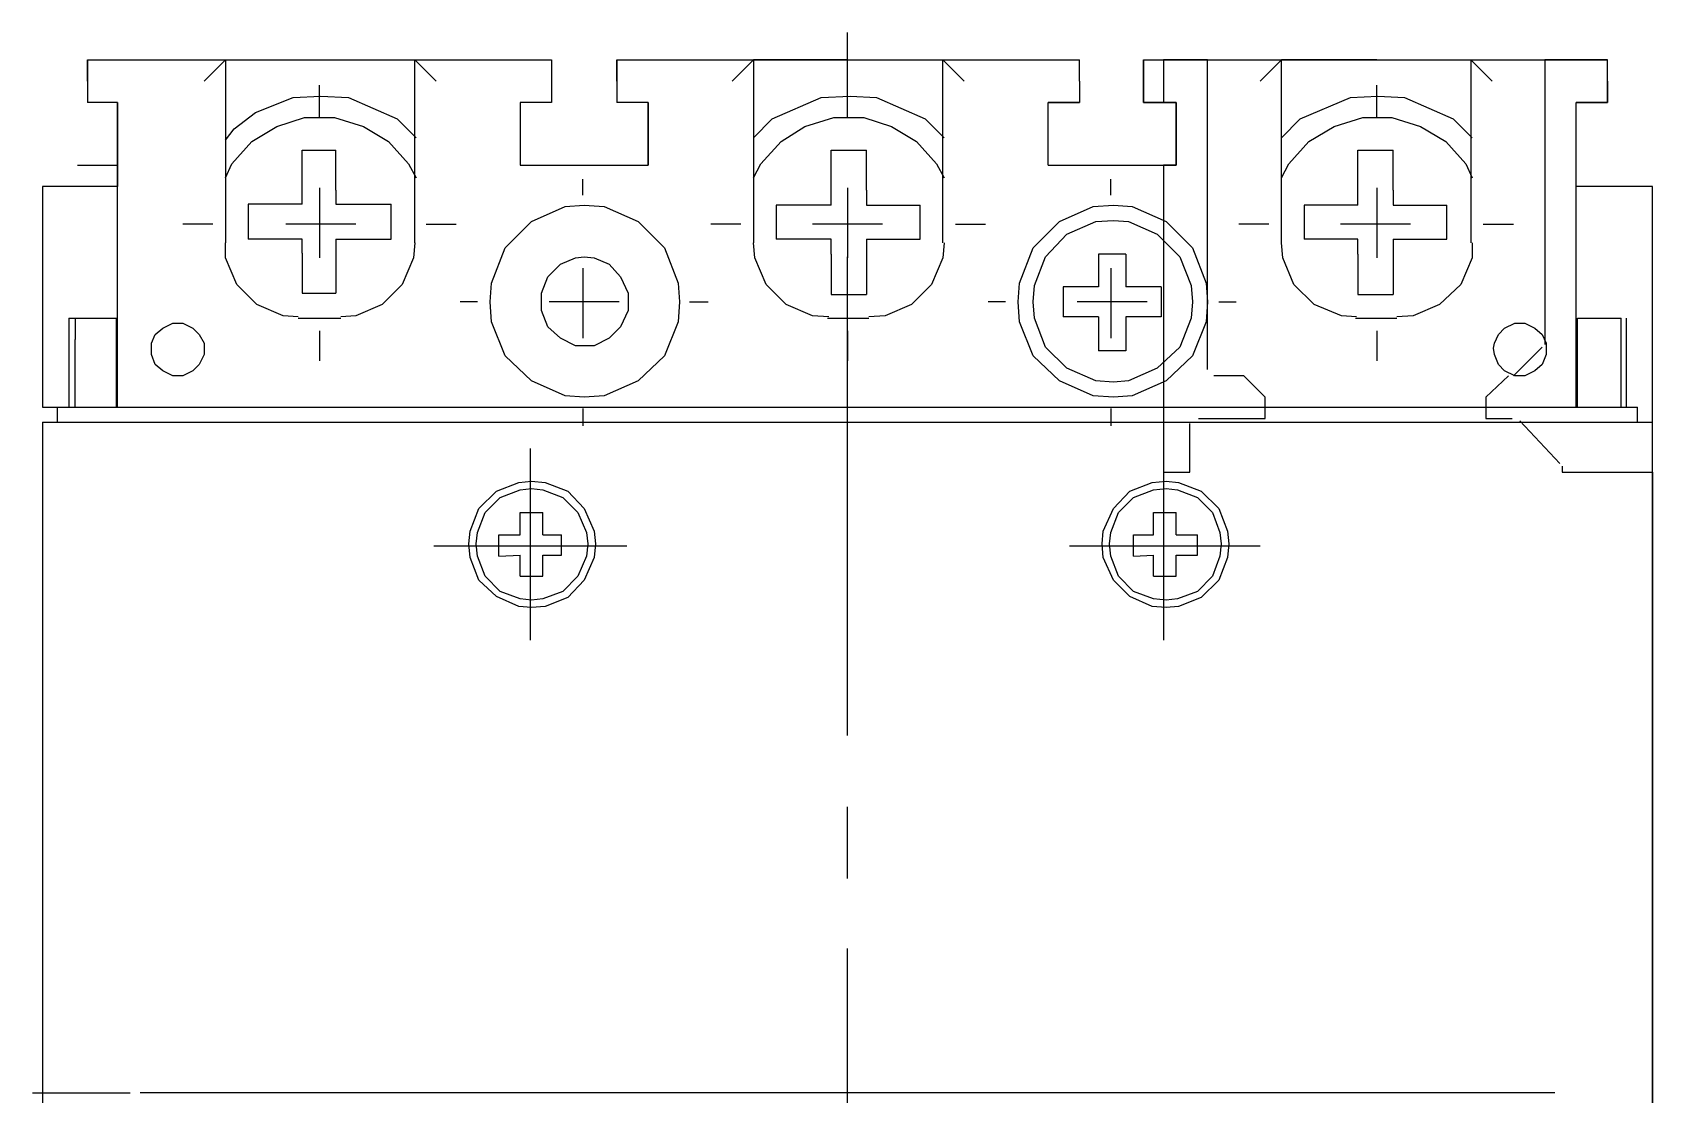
# Model space of a CAD drawing. Header units: millimetres. Extents: x 104 to 100526, y -9639 to 3779.
# Drawn here: x 4841.5 to 4918.2, y 3253.5 to 3303.8 of the extents above; entities that cross this region are included whole.
import ezdxf

# ---------------------------------------------------------------- set-up
doc = ezdxf.new("R2010")
doc.units = ezdxf.units.MM
doc.layers.add('P', color=7, linetype='Continuous')

# ---------------------------------------------------------------- blocks, each defined once
blk = doc.blocks.new('MCCB 3P 50A 18kA')
at = {"layer": 'P'}
for points in [[(4441.835, -761.667), (4441.835, -759.173)], [(4405.864, -760.479), (4405.864, -762.498)], [(4405.864, -761.489), (4405.864, -760.479)], [(4405.864, -760.479), (4412.393, -760.479)], [(4412.393, -760.479), (4411.383, -761.489)], [(4412.393, -760.479), (4421.358, -760.479)], [(4412.393, -760.479), (4416.845, -760.479)], [(4412.393, -760.479), (4412.393, -769.148)], [(4421.358, -769.148), (4421.358, -760.479)], [(4422.367, -761.489), (4421.358, -760.479)], [(4421.358, -760.479), (4427.826, -760.479)], [(4427.826, -760.479), (4427.826, -761.489)], [(4430.915, -760.479), (4430.915, -762.498)], [(4430.915, -760.479), (4437.383, -760.479)], [(4430.915, -761.489), (4430.915, -760.479)], [(4437.383, -760.479), (4436.373, -761.489)], [(4437.383, -760.479), (4446.348, -760.479)], [(4441.835, -760.479), (4437.383, -760.479)], [(4437.383, -760.479), (4437.383, -769.148)], [(4446.348, -769.148), (4446.348, -760.479)], [(4446.348, -760.479), (4452.816, -760.479)], [(4447.358, -761.489), (4446.348, -760.479)], [(4452.816, -761.489), (4452.816, -760.479)], [(4455.845, -762.498), (4455.845, -760.479)], [(4455.845, -760.479), (4462.373, -760.479)], [(4455.845, -760.479), (4455.845, -761.489)], [(4456.794, -760.479), (4456.794, -762.498)], [(4458.87, -760.479), (4456.794, -760.479)], [(4458.87, -775.142), (4458.87, -760.479)], [(4462.373, -760.479), (4461.364, -761.489)], [(4462.373, -760.479), (4471.338, -760.479)], [(4466.886, -760.479), (4462.373, -760.479)], [(4462.373, -769.148), (4462.373, -760.479)], [(4471.338, -760.479), (4471.338, -769.148)], [(4471.338, -760.479), (4477.806, -760.479)], [(4472.345, -761.489), (4471.338, -760.479)], [(4474.838, -760.479), (4474.838, -773.954)], [(4477.806, -760.479), (4474.838, -760.479)], [(4477.806, -762.498), (4477.806, -760.479)], [(4477.806, -761.489), (4477.806, -760.479)], [(4405.864, -761.489), (4405.864, -762.498)], [(4427.826, -761.489), (4427.826, -762.498)], [(4430.915, -761.489), (4430.915, -762.498)], [(4452.816, -761.489), (4452.816, -762.498)], [(4455.845, -761.489), (4455.845, -762.498)], [(4477.806, -761.489), (4477.806, -762.498)], [(4413.819, -762.973), (4415.6, -762.259)], [(4415.6, -762.259), (4416.905, -762.202)], [(4416.845, -763.212), (4416.845, -761.667)], [(4416.905, -762.202), (4418.211, -762.259)], [(4418.211, -762.259), (4420.526, -763.269)], [(4438.275, -763.269), (4440.59, -762.259)], [(4440.59, -762.259), (4441.953, -762.202)], [(4441.835, -763.212), (4441.835, -761.667)], [(4441.953, -762.202), (4443.202, -762.259)], [(4443.202, -762.259), (4445.517, -763.269)], [(4463.265, -763.269), (4465.638, -762.259)], [(4465.638, -762.259), (4466.943, -762.202)], [(4466.886, -763.212), (4466.886, -761.667)], [(4466.943, -762.202), (4468.192, -762.259)], [(4468.192, -762.259), (4470.507, -763.269)], [(4407.287, -762.498), (4405.864, -762.498)], [(4407.287, -762.498), (4405.864, -762.498)], [(4407.287, -762.498), (4407.287, -766.476)], [(4407.287, -776.922), (4407.287, -762.498)], [(4412.81, -763.743), (4413.819, -762.973)], [(4427.826, -762.498), (4426.342, -762.498)], [(4427.826, -762.498), (4426.342, -762.498)], [(4426.342, -762.498), (4426.342, -765.466)], [(4432.399, -762.498), (4430.915, -762.498)], [(4432.399, -762.498), (4430.915, -762.498)], [(4432.399, -762.498), (4432.399, -765.466)], [(4432.399, -765.466), (4432.399, -762.498)], [(4451.332, -762.498), (4452.816, -762.498)], [(4452.816, -762.498), (4451.332, -762.498)], [(4451.332, -765.466), (4451.332, -762.498)], [(4455.845, -762.498), (4457.386, -762.498)], [(4457.386, -762.498), (4455.845, -762.498)], [(4456.794, -762.498), (4457.386, -762.498)], [(4457.386, -762.498), (4457.386, -765.466)], [(4457.386, -765.466), (4457.386, -762.498)], [(4457.386, -762.498), (4457.386, -765.466)], [(4476.322, -762.498), (4477.806, -762.498)], [(4476.322, -766.476), (4476.322, -762.498)], [(4476.322, -762.498), (4477.806, -762.498)], [(4477.806, -762.498), (4476.322, -762.498)], [(4476.322, -776.922), (4476.322, -762.498)], [(4412.393, -764.279), (4412.81, -763.743)], [(4413.641, -764.339), (4414.826, -763.626)], [(4414.826, -763.626), (4416.131, -763.212)], [(4416.131, -763.212), (4416.845, -763.212)], [(4416.845, -763.212), (4417.558, -763.212)], [(4417.558, -763.212), (4418.921, -763.626)], [(4418.921, -763.626), (4420.109, -764.339)], [(4420.526, -763.269), (4421.415, -764.161)], [(4437.383, -764.161), (4438.275, -763.269)], [(4438.689, -764.339), (4439.816, -763.626)], [(4439.816, -763.626), (4441.182, -763.212)], [(4441.182, -763.212), (4441.835, -763.212)], [(4441.835, -763.212), (4442.606, -763.212)], [(4442.606, -763.212), (4443.912, -763.626)], [(4443.912, -763.626), (4445.1, -764.339)], [(4445.517, -763.269), (4446.405, -764.161)], [(4462.373, -764.161), (4463.265, -763.269)], [(4463.679, -764.339), (4464.867, -763.626)], [(4464.867, -763.626), (4466.233, -763.212)], [(4466.233, -763.212), (4466.943, -763.212)], [(4466.943, -763.212), (4467.596, -763.212)], [(4467.596, -763.212), (4468.963, -763.626)], [(4468.963, -763.626), (4470.151, -764.339)], [(4470.507, -763.269), (4471.396, -764.161)], [(4412.689, -765.406), (4413.641, -764.339)], [(4420.109, -764.339), (4421.058, -765.406)], [(4437.74, -765.406), (4438.689, -764.339)], [(4445.1, -764.339), (4446.049, -765.406)], [(4462.73, -765.406), (4463.679, -764.339)], [(4470.151, -764.339), (4471.1, -765.406)], [(4416.014, -764.753), (4417.615, -764.753)], [(4416.014, -767.307), (4416.014, -764.753)], [(4417.615, -766.654), (4417.615, -764.753)], [(4441.065, -764.753), (4442.727, -764.753)], [(4441.065, -767.364), (4441.065, -764.753)], [(4442.727, -766.654), (4442.727, -764.753)], [(4465.994, -764.753), (4467.657, -764.753)], [(4465.994, -767.364), (4465.994, -764.753)], [(4467.657, -766.654), (4467.657, -764.753)], [(4405.389, -765.466), (4407.287, -765.466)], [(4412.393, -766.059), (4412.689, -765.406)], [(4421.058, -765.406), (4421.415, -766.059)], [(4426.342, -765.466), (4432.399, -765.466)], [(4429.31, -766.89), (4429.31, -766.119)], [(4437.383, -766.059), (4437.74, -765.406)], [(4446.049, -765.406), (4446.405, -766.059)], [(4451.332, -765.466), (4457.386, -765.466)], [(4454.3, -766.89), (4454.3, -766.119)], [(4456.794, -765.466), (4456.794, -780.008)], [(4457.386, -765.466), (4456.794, -765.466)], [(4462.373, -766.059), (4462.73, -765.406)], [(4471.1, -765.406), (4471.396, -766.059)], [(4403.727, -766.476), (4403.727, -776.922)], [(4407.287, -766.476), (4403.727, -766.476)], [(4416.845, -766.533), (4416.845, -769.858)], [(4417.615, -766.654), (4417.615, -767.307)], [(4441.835, -766.533), (4441.835, -769.858)], [(4442.727, -766.654), (4442.727, -767.364)], [(4466.886, -766.533), (4466.886, -769.858)], [(4467.657, -766.654), (4467.657, -767.364)], [(4479.943, -766.476), (4476.322, -766.476)], [(4479.943, -766.476), (4476.322, -766.476)], [(4479.943, -780.008), (4479.943, -766.476)], [(4479.943, -777.635), (4479.943, -766.476)], [(4413.463, -767.307), (4413.463, -768.97)], [(4416.014, -767.307), (4413.463, -767.307)], [(4417.615, -767.307), (4420.23, -767.307)], [(4420.23, -768.97), (4420.23, -767.307)], [(4426.877, -768.138), (4428.478, -767.425)], [(4428.478, -767.425), (4429.37, -767.364)], [(4429.37, -767.364), (4430.319, -767.425)], [(4430.319, -767.425), (4431.921, -768.138)], [(4438.453, -767.364), (4438.453, -768.97)], [(4441.065, -767.364), (4438.453, -767.364)], [(4442.727, -767.364), (4445.278, -767.364)], [(4445.278, -768.97), (4445.278, -767.364)], [(4451.867, -768.138), (4453.469, -767.425)], [(4453.469, -767.425), (4454.421, -767.364)], [(4454.421, -767.364), (4455.31, -767.425)], [(4455.31, -767.425), (4456.912, -768.138)], [(4463.444, -767.364), (4463.444, -768.97)], [(4465.994, -767.364), (4463.444, -767.364)], [(4467.657, -767.364), (4470.208, -767.364)], [(4470.208, -768.97), (4470.208, -767.364)], [(4411.8, -768.256), (4410.373, -768.256)], [(4418.568, -768.256), (4415.243, -768.256)], [(4421.889, -768.256), (4423.316, -768.256)], [(4425.631, -769.384), (4426.877, -768.138)], [(4431.921, -768.138), (4433.17, -769.384)], [(4436.791, -768.256), (4435.364, -768.256)], [(4443.498, -768.256), (4440.173, -768.256)], [(4446.94, -768.256), (4448.364, -768.256)], [(4450.622, -769.384), (4451.867, -768.138)], [(4452.224, -768.731), (4453.59, -768.138)], [(4453.59, -768.138), (4454.421, -768.078)], [(4454.421, -768.078), (4455.131, -768.138)], [(4455.131, -768.138), (4456.498, -768.731)], [(4456.912, -768.138), (4458.16, -769.384)], [(4461.781, -768.256), (4460.354, -768.256)], [(4468.488, -768.256), (4465.163, -768.256)], [(4471.931, -768.256), (4473.354, -768.256)], [(4412.393, -769.858), (4412.393, -769.148)], [(4416.014, -768.97), (4413.463, -768.97)], [(4416.014, -769.623), (4416.014, -768.97)], [(4417.615, -768.97), (4417.615, -771.521)], [(4417.615, -768.97), (4420.23, -768.97)], [(4421.358, -769.148), (4421.297, -769.858)], [(4437.444, -769.858), (4437.383, -769.148)], [(4441.065, -768.97), (4438.453, -768.97)], [(4441.065, -769.68), (4441.065, -768.97)], [(4442.727, -768.97), (4442.727, -771.581)], [(4442.727, -768.97), (4445.278, -768.97)], [(4446.405, -769.148), (4446.348, -769.858)], [(4451.214, -769.801), (4452.224, -768.731)], [(4456.498, -768.731), (4457.564, -769.801)], [(4462.434, -769.858), (4462.373, -769.148)], [(4465.994, -768.97), (4463.444, -768.97)], [(4465.994, -769.68), (4465.994, -768.97)], [(4467.657, -768.97), (4467.657, -771.581)], [(4467.657, -768.97), (4470.208, -768.97)], [(4471.396, -769.148), (4471.396, -769.858)], [(4412.928, -771.107), (4412.393, -769.858)], [(4416.014, -769.623), (4416.014, -771.521)], [(4421.297, -769.858), (4420.762, -771.107)], [(4424.979, -771.046), (4425.631, -769.384)], [(4428.243, -770.154), (4428.953, -769.858)], [(4428.953, -769.858), (4429.37, -769.801)], [(4429.37, -769.801), (4429.845, -769.858)], [(4429.845, -769.858), (4430.558, -770.154)], [(4433.17, -769.384), (4433.823, -771.046)], [(4437.979, -771.107), (4437.444, -769.858)], [(4441.065, -769.68), (4441.065, -771.581)], [(4441.835, -792.476), (4441.835, -769.801)], [(4446.348, -769.858), (4445.813, -771.107)], [(4449.969, -771.046), (4450.622, -769.384)], [(4450.679, -771.164), (4451.214, -769.801)], [(4455.014, -769.68), (4453.708, -769.68)], [(4453.708, -769.68), (4453.708, -771.224)], [(4455.014, -769.68), (4455.014, -771.224)], [(4457.564, -769.801), (4458.1, -771.164)], [(4458.16, -769.384), (4458.813, -771.046)], [(4462.969, -771.107), (4462.434, -769.858)], [(4465.994, -769.68), (4465.994, -771.581)], [(4471.396, -769.858), (4470.864, -771.107)], [(4427.647, -770.75), (4428.243, -770.154)], [(4429.31, -770.333), (4429.31, -773.658)], [(4430.558, -770.154), (4431.09, -770.75)], [(4454.3, -770.333), (4454.3, -773.658)], [(4413.877, -772.056), (4412.928, -771.107)], [(4420.762, -771.107), (4419.813, -772.056)], [(4424.918, -771.938), (4424.979, -771.046)], [(4427.351, -771.521), (4427.647, -770.75)], [(4431.09, -770.75), (4431.447, -771.521)], [(4433.823, -771.046), (4433.88, -771.938)], [(4438.928, -772.056), (4437.979, -771.107)], [(4445.813, -771.107), (4444.864, -772.056)], [(4449.908, -771.938), (4449.969, -771.046)], [(4450.622, -771.938), (4450.679, -771.164)], [(4453.708, -771.224), (4452.045, -771.224)], [(4452.045, -771.224), (4452.045, -772.648)], [(4456.676, -771.224), (4455.014, -771.224)], [(4456.676, -771.224), (4456.676, -772.648)], [(4458.1, -771.164), (4458.16, -771.938)], [(4458.813, -771.046), (4458.87, -771.938)], [(4463.918, -772.056), (4462.969, -771.107)], [(4470.864, -771.107), (4469.854, -772.056)], [(4415.125, -772.591), (4413.877, -772.056)], [(4416.014, -771.521), (4417.615, -771.521)], [(4419.813, -772.056), (4418.568, -772.591)], [(4424.326, -771.938), (4423.495, -771.938)], [(4424.979, -772.887), (4424.918, -771.938)], [(4427.351, -771.938), (4427.351, -771.521)], [(4427.351, -772.352), (4427.351, -771.938)], [(4431.033, -771.938), (4427.708, -771.938)], [(4431.447, -771.521), (4431.447, -771.938)], [(4431.447, -771.938), (4431.447, -772.352)], [(4433.88, -771.938), (4433.823, -772.887)], [(4434.358, -771.938), (4435.246, -771.938)], [(4440.173, -772.591), (4438.928, -772.056)], [(4441.065, -771.581), (4442.727, -771.581)], [(4444.864, -772.056), (4443.615, -772.591)], [(4449.316, -771.938), (4448.485, -771.938)], [(4449.969, -772.887), (4449.908, -771.938)], [(4450.679, -772.709), (4450.622, -771.938)], [(4456.023, -771.938), (4452.698, -771.938)], [(4458.16, -771.938), (4458.1, -772.709)], [(4458.87, -771.938), (4458.813, -772.887)], [(4459.405, -771.938), (4460.236, -771.938)], [(4465.224, -772.591), (4463.918, -772.056)], [(4465.994, -771.581), (4467.657, -771.581)], [(4469.854, -772.056), (4468.606, -772.591)], [(4404.972, -772.709), (4405.272, -772.709)], [(4404.972, -772.709), (4404.972, -776.922)], [(4404.972, -772.709), (4405.272, -772.709)], [(4405.272, -772.709), (4407.23, -772.709)], [(4405.272, -772.709), (4405.272, -773.718)], [(4407.23, -773.718), (4407.23, -772.709)], [(4409.424, -773.183), (4409.899, -772.944)], [(4409.899, -772.944), (4410.138, -772.944)], [(4410.138, -772.944), (4410.373, -772.944)], [(4410.373, -772.944), (4410.851, -773.183)], [(4415.835, -772.648), (4415.125, -772.591)], [(4415.835, -772.709), (4417.854, -772.709)], [(4418.568, -772.591), (4417.854, -772.648)], [(4425.631, -774.489), (4424.979, -772.887)], [(4427.647, -773.122), (4427.351, -772.352)], [(4431.447, -772.352), (4431.09, -773.122)], [(4433.823, -772.887), (4433.17, -774.489)], [(4440.947, -772.648), (4440.173, -772.591)], [(4440.886, -772.709), (4442.845, -772.709)], [(4443.615, -772.591), (4442.845, -772.648)], [(4450.622, -774.489), (4449.969, -772.887)], [(4451.214, -774.075), (4450.679, -772.709)], [(4453.708, -772.648), (4452.045, -772.648)], [(4453.708, -772.648), (4453.708, -774.25)], [(4455.014, -772.648), (4455.014, -774.25)], [(4455.606, -772.648), (4455.014, -772.648)], [(4456.676, -772.648), (4455.606, -772.648)], [(4458.1, -772.709), (4457.564, -774.075)], [(4458.813, -772.887), (4458.16, -774.489)], [(4465.934, -772.648), (4465.224, -772.591)], [(4465.877, -772.709), (4467.835, -772.709)], [(4468.606, -772.591), (4467.835, -772.648)], [(4472.94, -773.183), (4473.415, -772.944)], [(4473.415, -772.944), (4473.654, -772.944)], [(4473.654, -772.944), (4473.889, -772.944)], [(4473.889, -772.944), (4474.364, -773.183)], [(4476.383, -772.709), (4478.459, -772.709)], [(4476.383, -773.718), (4476.383, -772.709)], [(4478.459, -776.922), (4478.459, -772.709)], [(4478.698, -772.709), (4478.698, -776.922)], [(4405.272, -776.922), (4405.272, -773.718)], [(4407.23, -776.922), (4407.23, -773.718)], [(4408.893, -773.896), (4409.068, -773.479)], [(4409.068, -773.479), (4409.424, -773.183)], [(4410.851, -773.183), (4411.147, -773.479)], [(4411.147, -773.479), (4411.383, -773.896)], [(4416.845, -773.301), (4416.845, -774.728)], [(4428.243, -773.658), (4427.647, -773.122)], [(4428.953, -774.014), (4428.243, -773.658)], [(4430.558, -773.658), (4429.845, -774.014)], [(4431.09, -773.122), (4430.558, -773.658)], [(4441.835, -773.301), (4441.835, -774.728)], [(4466.886, -773.301), (4466.886, -774.728)], [(4472.466, -773.896), (4472.644, -773.479)], [(4472.644, -773.479), (4472.94, -773.183)], [(4474.364, -773.183), (4474.721, -773.479)], [(4474.721, -773.479), (4474.899, -773.896)], [(4476.383, -776.922), (4476.383, -773.718)], [(4408.893, -774.132), (4408.893, -773.896)], [(4408.893, -774.428), (4408.893, -774.132)], [(4409.068, -774.906), (4408.893, -774.428)], [(4411.383, -774.428), (4411.147, -774.906)], [(4411.383, -773.896), (4411.383, -774.132)], [(4411.383, -774.132), (4411.383, -774.428)], [(4426.877, -775.677), (4425.631, -774.489)], [(4429.37, -774.014), (4428.953, -774.014)], [(4429.845, -774.014), (4429.37, -774.014)], [(4433.17, -774.489), (4431.921, -775.677)], [(4451.867, -775.677), (4450.622, -774.489)], [(4452.224, -775.081), (4451.214, -774.075)], [(4455.014, -774.25), (4453.708, -774.25)], [(4457.564, -774.075), (4456.498, -775.081)], [(4458.16, -774.489), (4456.912, -775.677)], [(4472.405, -774.132), (4472.466, -773.896)], [(4472.466, -774.428), (4472.405, -774.132)], [(4472.644, -774.906), (4472.466, -774.428)], [(4474.721, -774.075), (4473.354, -775.438)], [(4474.899, -774.428), (4474.721, -774.906)], [(4474.899, -773.896), (4474.899, -774.132)], [(4474.899, -774.132), (4474.899, -774.428)], [(4409.424, -775.202), (4409.068, -774.906)], [(4409.899, -775.438), (4409.424, -775.202)], [(4410.851, -775.202), (4410.373, -775.438)], [(4411.147, -774.906), (4410.851, -775.202)], [(4453.59, -775.677), (4452.224, -775.081)], [(4456.498, -775.081), (4455.131, -775.677)], [(4472.94, -775.202), (4472.644, -774.906)], [(4473.415, -775.438), (4472.94, -775.202)], [(4474.364, -775.202), (4473.889, -775.438)], [(4474.721, -774.906), (4474.364, -775.202)], [(4410.138, -775.438), (4409.899, -775.438)], [(4410.373, -775.438), (4410.138, -775.438)], [(4428.478, -776.387), (4426.877, -775.677)], [(4431.921, -775.677), (4430.319, -776.387)], [(4453.469, -776.387), (4451.867, -775.677)], [(4454.421, -775.734), (4453.59, -775.677)], [(4455.131, -775.677), (4454.421, -775.734)], [(4456.912, -775.677), (4455.31, -776.387)], [(4460.593, -775.438), (4459.17, -775.438)], [(4461.603, -776.447), (4460.593, -775.438)], [(4473.119, -775.438), (4472.049, -776.447)], [(4473.654, -775.438), (4473.415, -775.438)], [(4473.889, -775.438), (4473.654, -775.438)], [(4429.37, -776.447), (4428.478, -776.387)], [(4430.319, -776.387), (4429.37, -776.447)], [(4454.421, -776.447), (4453.469, -776.387)], [(4455.31, -776.387), (4454.421, -776.447)], [(4461.603, -777.457), (4461.603, -776.447)], [(4472.049, -776.447), (4472.049, -777.457)], [(4403.727, -776.922), (4453.768, -776.922)], [(4403.727, -777.635), (4404.737, -777.635)], [(4403.727, -777.635), (4453.943, -777.635)], [(4403.727, -777.635), (4403.727, -873.262)], [(4404.44, -776.922), (4478.755, -776.922)], [(4404.44, -777.635), (4404.44, -776.922)], [(4404.737, -777.635), (4478.994, -777.635)], [(4429.31, -776.982), (4429.31, -777.814)], [(4454.3, -776.982), (4454.3, -777.814)], [(4458.456, -777.457), (4461.603, -777.457)], [(4472.049, -777.457), (4473.297, -777.457)], [(4473.654, -777.575), (4475.552, -779.594)], [(4478.755, -776.922), (4479.233, -776.922)], [(4478.994, -777.635), (4479.943, -777.635)], [(4479.233, -777.635), (4479.233, -776.922)], [(4479.943, -780.008), (4479.943, -777.635)], [(4458.042, -780.008), (4458.042, -777.696)], [(4426.816, -778.88), (4426.816, -787.963)], [(4456.794, -778.88), (4456.794, -787.963)], [(4475.67, -779.712), (4475.67, -780.008)], [(4425.214, -780.9), (4426.284, -780.486)], [(4426.284, -780.486), (4426.877, -780.425)], [(4426.877, -780.425), (4427.529, -780.486)], [(4427.529, -780.486), (4428.6, -780.9)], [(4455.192, -780.9), (4456.259, -780.486)], [(4456.259, -780.486), (4456.912, -780.425)], [(4456.794, -780.008), (4458.042, -780.008)], [(4456.912, -780.425), (4457.507, -780.486)], [(4457.507, -780.486), (4458.574, -780.9)], [(4475.67, -780.008), (4479.943, -780.008)], [(4479.943, -873.262), (4479.943, -780.008)], [(4479.943, -780.008), (4479.943, -823.638)], [(4424.383, -781.731), (4425.214, -780.9)], [(4424.679, -781.909), (4425.393, -781.196)], [(4425.393, -781.196), (4426.342, -780.839)], [(4426.342, -780.839), (4426.877, -780.782)], [(4426.877, -780.782), (4427.412, -780.839)], [(4427.412, -780.839), (4428.361, -781.196)], [(4428.361, -781.196), (4429.074, -781.909)], [(4428.6, -780.9), (4429.37, -781.731)], [(4454.421, -781.731), (4455.192, -780.9)], [(4454.657, -781.909), (4455.37, -781.196)], [(4455.37, -781.196), (4456.319, -780.839)], [(4456.319, -780.839), (4456.912, -780.782)], [(4456.912, -780.782), (4457.447, -780.839)], [(4457.447, -780.839), (4458.396, -781.196)], [(4458.396, -781.196), (4459.109, -781.909)], [(4458.574, -780.9), (4459.405, -781.731)], [(4423.969, -782.798), (4424.383, -781.731)], [(4424.326, -782.858), (4424.679, -781.909)], [(4426.342, -781.909), (4427.412, -781.909)], [(4426.342, -782.976), (4426.342, -781.909)], [(4427.412, -782.976), (4427.412, -781.909)], [(4429.074, -781.909), (4429.488, -782.858)], [(4429.37, -781.731), (4429.845, -782.798)], [(4453.943, -782.798), (4454.421, -781.731)], [(4454.3, -782.858), (4454.657, -781.909)], [(4456.319, -781.909), (4457.386, -781.909)], [(4456.319, -782.976), (4456.319, -781.909)], [(4457.386, -782.976), (4457.386, -781.909)], [(4459.109, -781.909), (4459.466, -782.858)], [(4459.405, -781.731), (4459.823, -782.798)], [(4423.908, -783.393), (4423.969, -782.798)], [(4424.265, -783.393), (4424.326, -782.858)], [(4425.332, -783.985), (4425.332, -782.976)], [(4425.332, -782.976), (4426.342, -782.976)], [(4427.412, -782.976), (4428.3, -782.976)], [(4428.3, -783.928), (4428.3, -782.976)], [(4429.488, -782.858), (4429.549, -783.393)], [(4429.845, -782.798), (4429.905, -783.393)], [(4453.886, -783.393), (4453.943, -782.798)], [(4454.243, -783.393), (4454.3, -782.858)], [(4455.37, -783.985), (4455.37, -782.976)], [(4455.37, -782.976), (4456.319, -782.976)], [(4457.386, -782.976), (4458.396, -782.976)], [(4458.396, -783.928), (4458.396, -782.976)], [(4459.466, -782.858), (4459.523, -783.393)], [(4459.823, -782.798), (4459.88, -783.393)], [(4431.389, -783.511), (4422.246, -783.511)], [(4423.969, -784.046), (4423.908, -783.393)], [(4424.326, -783.985), (4424.265, -783.393)], [(4429.549, -783.393), (4429.488, -783.985)], [(4429.905, -783.393), (4429.845, -784.046)], [(4461.364, -783.511), (4452.342, -783.511)], [(4453.943, -784.046), (4453.886, -783.393)], [(4454.3, -783.985), (4454.243, -783.393)], [(4459.523, -783.393), (4459.466, -783.985)], [(4459.88, -783.393), (4459.823, -784.046)], [(4424.383, -785.113), (4423.969, -784.046)], [(4424.679, -784.935), (4424.326, -783.985)], [(4425.332, -783.985), (4426.342, -783.928)], [(4426.342, -784.935), (4426.342, -783.928)], [(4427.412, -784.342), (4427.412, -783.928)], [(4427.412, -783.928), (4428.3, -783.928)], [(4427.412, -784.935), (4427.412, -784.342)], [(4429.488, -783.985), (4429.074, -784.935)], [(4429.845, -784.046), (4429.37, -785.113)], [(4454.421, -785.113), (4453.943, -784.046)], [(4454.657, -784.935), (4454.3, -783.985)], [(4455.37, -783.985), (4456.319, -783.928)], [(4456.319, -784.935), (4456.319, -783.928)], [(4457.386, -784.342), (4457.386, -783.928)], [(4457.386, -783.928), (4458.396, -783.928)], [(4457.386, -784.935), (4457.386, -784.342)], [(4459.466, -783.985), (4459.109, -784.935)], [(4459.823, -784.046), (4459.405, -785.113)], [(4425.214, -785.887), (4424.383, -785.113)], [(4425.393, -785.648), (4424.679, -784.935)], [(4426.342, -784.935), (4427.412, -784.935)], [(4429.074, -784.935), (4428.361, -785.648)], [(4429.37, -785.113), (4428.6, -785.944)], [(4455.192, -785.887), (4454.421, -785.113)], [(4455.37, -785.648), (4454.657, -784.935)], [(4456.319, -784.935), (4457.386, -784.935)], [(4459.109, -784.935), (4458.396, -785.648)], [(4459.405, -785.113), (4458.574, -785.944)], [(4426.284, -786.361), (4425.214, -785.887)], [(4426.342, -786.005), (4425.393, -785.648)], [(4426.877, -786.065), (4426.342, -786.005)], [(4427.412, -786.005), (4426.877, -786.065)], [(4428.361, -785.648), (4427.412, -786.005)], [(4428.6, -785.944), (4427.529, -786.361)], [(4456.259, -786.361), (4455.192, -785.887)], [(4456.319, -786.005), (4455.37, -785.648)], [(4456.912, -786.065), (4456.319, -786.005)], [(4457.447, -786.005), (4456.912, -786.065)], [(4458.396, -785.648), (4457.447, -786.005)], [(4458.574, -785.944), (4457.507, -786.361)], [(4426.877, -786.419), (4426.284, -786.361)], [(4427.529, -786.361), (4426.877, -786.419)], [(4456.912, -786.419), (4456.259, -786.361)], [(4457.507, -786.361), (4456.912, -786.419)], [(4441.835, -799.24), (4441.835, -795.858)], [(4441.835, -826.132), (4441.835, -802.565)], [(4403.253, -809.393), (4407.883, -809.393)], [(4475.313, -809.393), (4408.358, -809.393)]]:
    blk.add_lwpolyline(points, dxfattribs=at)

msp = doc.modelspace()

# ---------------------------------------------------------------- block references
msp.add_blockref('MCCB 3P 50A 18kA', (438.234, 4062.942))

doc.saveas('drawing.dxf')
